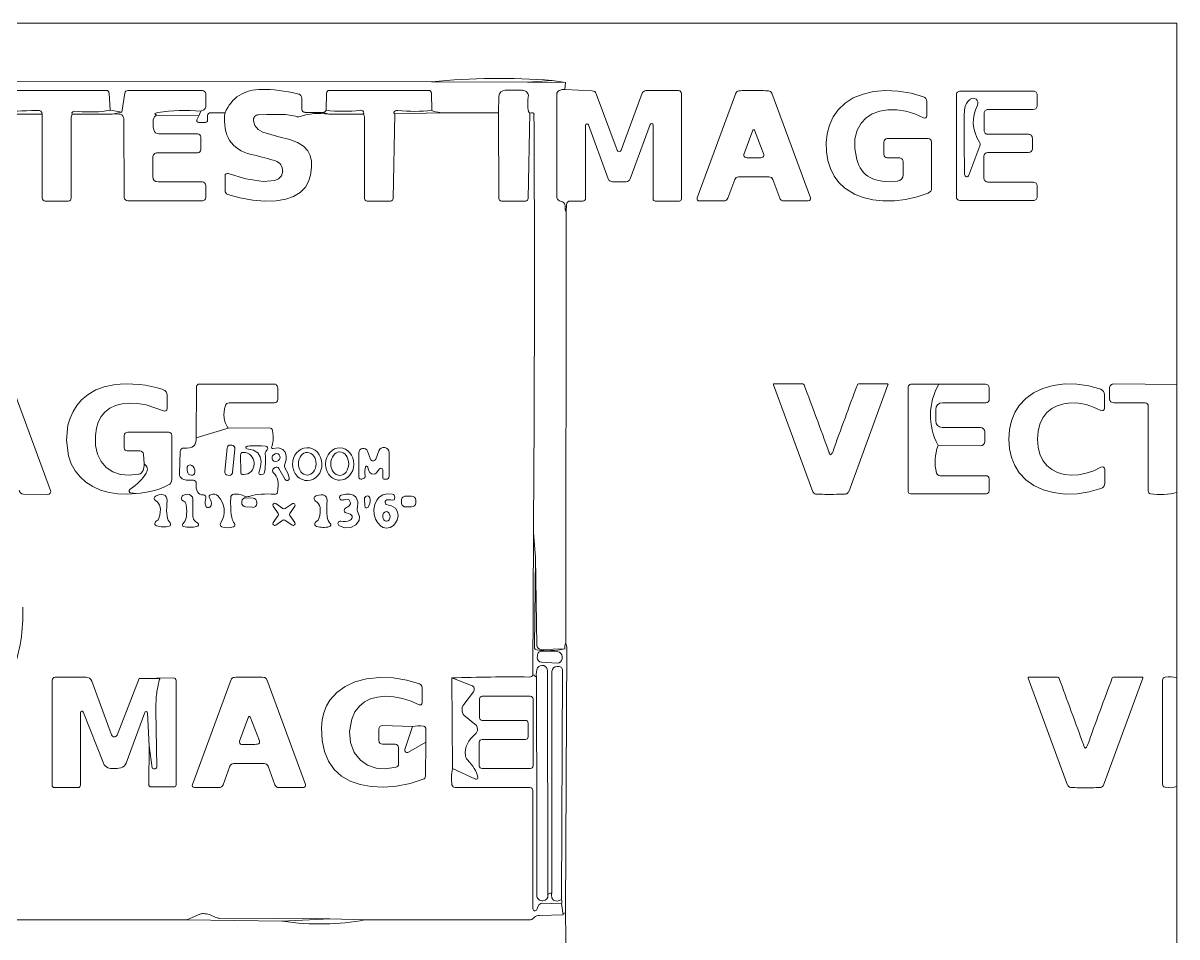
# Model space of a CAD drawing. Extents: x 0 to 650, y 0 to 488.
# Drawn here: x 410 to 650, y 298 to 488 of the extents above; entities that cross this region are included whole.
import ezdxf

# ---------------------------------------------------------------- set-up
doc = ezdxf.new("R2010")
doc.units = 0
doc.linetypes.add('Solid', pattern=[0])
doc.layers.add('Layer 1', color=7, linetype='Solid', lineweight=0)

msp = doc.modelspace()

# ---------------------------------------------------------------- linework, layer by layer
at = {"layer": 'Layer 1', "color": 7, "linetype": 'Solid', "lineweight": 0}
for p, q in [((0, 488), (650, 488)), ((650, 488), (650, 412.84)), ((650, 390.39), (650, 351.92)), ((650, 329.24), (650, 289.7))]:
    msp.add_line(p, q, dxfattribs=at)
at = {"layer": 'Layer 1', "color": 8, "linetype": 'Solid', "lineweight": 0}
for p, q in [((494.97, 475.79), (408.5, 475.82)), ((522.71, 474.17), (522.85, 475.61)), ((413.99, 469.04), (406.21, 469.06)), ((446.16, 467.9), (446.55, 468.7)), ((448.38, 468.78), (448.38, 467.8)), ((452, 469.31), (448.98, 469.37)), ((508.89, 469.33), (497.09, 469.37)), ((447.91, 467.33), (446.51, 467.33)), ((522.86, 358.97), (522.96, 448.69)), ((650, 412.84), (650, 390.39)), ((650, 351.92), (650, 329.24)), ((522.31, 302.59), (517.43, 302.43)), ((523, 292.23), (522.82, 302.97)), ((444.03, 301.49), (403.85, 301.51)), ((515.35, 301.53), (481.12, 301.49))]:
    msp.add_line(p, q, dxfattribs=at)
at = {"layer": 'Layer 1', "color": 250, "linetype": 'Solid', "lineweight": 0}
for p, q in [((514.94, 475.68), (494.97, 475.79)), ((428.53, 469.07), (430.56, 469.47)), ((472.45, 469.42), (473.57, 469.04)), ((606.74, 456.35), (609.01, 462.49)), ((516.61, 376.86), (516.16, 382.04)), ((473.83, 301.76), (463.92, 301.22))]:
    msp.add_line(p, q, dxfattribs=at)
at = {"layer": 'Layer 1', "color": 252, "linetype": 'Solid', "lineweight": 0}
for p, q in [((520.04, 476.09), (514.94, 475.68)), ((428.53, 469.07), (420.22, 469.03)), ((446.55, 468.7), (437.76, 468.88)), ((480.6, 469.06), (473.57, 469.04)), ((497.09, 469.37), (487.32, 469.11)), ((481.12, 301.49), (473.83, 301.76))]:
    msp.add_line(p, q, dxfattribs=at)
at = {"layer": 'Layer 1', "color": 47, "linetype": 'Solid', "lineweight": 0}
for p, q in [((514.94, 475.68), (522.85, 475.61)), ((427.3, 474), (406.59, 474)), ((428.09, 469.86), (427.92, 473.41)), ((431.16, 473.44), (430.56, 469.47)), ((447.29, 473.98), (431.79, 473.98)), ((473.12, 473.45), (473.04, 469.86)), ((494.35, 474), (473.68, 474)), ((495.01, 469.86), (494.93, 473.43)), ((513.9, 474.04), (510.25, 474.04)), ((521, 473.16), (521, 451.9)), ((468, 470.1), (468, 472.4)), ((508.97, 472.79), (508.89, 469.33)), ((472.45, 469.42), (468.66, 469.44)), ((521.58, 451.07), (522.21, 450.84)), ((444.03, 301.49), (463.92, 301.22))]:
    msp.add_line(p, q, dxfattribs=at)
at = {"layer": 'Layer 1', "color": 9, "linetype": 'Solid', "lineweight": 0}
for p, q in [((522.85, 475.61), (520.04, 476.09)), ((528.39, 473.93), (522.71, 474.17)), ((533.57, 461.56), (529.23, 473.32)), ((538.8, 473.42), (534.43, 461.56)), ((546.34, 473.95), (539.57, 473.95)), ((546.95, 451.44), (546.95, 473.34)), ((558.26, 473.45), (550.22, 451.63)), ((573.76, 451.64), (565.71, 473.45)), ((584.72, 473.25), (582.69, 472.44)), ((586.91, 473.75), (584.72, 473.25)), ((589.37, 473.96), (586.91, 473.75)), ((592.05, 473.84), (589.37, 473.96)), ((594.74, 473.4), (592.05, 473.84)), ((597.27, 472.69), (594.74, 473.4)), ((604.12, 473.06), (604.12, 451.9)), ((620.13, 473.85), (604.91, 473.85)), ((620.92, 470.81), (620.92, 473.06)), ((581, 471.36), (579.54, 469.97)), ((582.69, 472.44), (581, 471.36)), ((597.99, 468.71), (597.99, 471.68)), ((414, 451.61), (413.99, 469.04)), ((420.01, 468.2), (420.01, 451.6)), ((420.22, 469.03), (420.08, 468.61)), ((431.06, 451.76), (430.94, 468.07)), ((460.67, 468.97), (458.98, 468.91)), ((464.58, 469.02), (460.67, 468.97)), ((466.69, 468.61), (464.58, 469.02)), ((487.32, 469.11), (486.99, 451.53)), ((508.97, 451.53), (508.89, 469.33)), ((515.39, 469.25), (515.07, 451.53)), ((578.52, 468.5), (577.74, 466.76)), ((579.54, 469.97), (578.52, 468.5)), ((584.31, 467.22), (585.35, 468.3)), ((585.35, 468.3), (586.62, 469.11)), ((586.62, 469.11), (588.18, 469.68)), ((588.18, 469.68), (589.89, 469.97)), ((589.89, 469.97), (591.71, 469.97)), ((591.71, 469.97), (593.58, 469.69)), ((593.58, 469.69), (595.47, 469.14)), ((595.47, 469.14), (597.3, 468.3)), ((609.9, 465.66), (609.9, 469.23)), ((610.69, 470.02), (620.13, 470.02)), ((457.92, 467.68), (458.24, 466.69)), ((458.24, 466.69), (458.92, 465.9)), ((458.92, 465.9), (459.87, 465.31)), ((527, 451.57), (527, 466.72)), ((527.58, 466.83), (531.73, 455.59)), ((536.27, 455.59), (540.44, 466.89)), ((541.05, 466.79), (541.05, 451.45)), ((561.82, 465.76), (559.93, 460.68)), ((564.08, 460.69), (562.17, 465.76)), ((577.74, 466.76), (577.27, 464.99)), ((583.03, 463.93), (583.48, 465.74)), ((583.48, 465.74), (584.31, 467.22)), ((438.23, 464.96), (446.28, 464.96)), ((446.99, 464.25), (446.99, 461.67)), ((459.87, 465.31), (463.2, 464.34)), ((463.2, 464.34), (465.49, 463.78)), ((465.49, 463.78), (467.08, 463.18)), ((577.27, 464.99), (577.05, 463.14)), ((583.01, 461.94), (583.03, 463.93)), ((589.02, 463.23), (589.03, 460.66)), ((598.24, 463.99), (589.76, 463.97)), ((598.97, 453.7), (598.96, 463.27)), ((619.15, 464.87), (610.69, 464.87)), ((619.94, 461.88), (619.94, 464.08)), ((446.34, 461.02), (437.91, 461.02)), ((467.08, 463.18), (468.35, 462.39)), ((468.35, 462.39), (469.22, 461.43)), ((469.22, 461.43), (469.7, 460.47)), ((577.05, 463.14), (577.09, 461.26)), ((577.09, 461.26), (577.39, 459.41)), ((583.41, 459.66), (583.01, 461.94)), ((610.66, 461.09), (619.15, 461.09)), ((436.97, 460.08), (436.97, 456.07)), ((469.7, 460.47), (469.97, 459.28)), ((469.97, 459.28), (470, 457.96)), ((577.39, 459.41), (577.93, 457.73)), ((589.69, 460), (592.16, 460.01)), ((593.07, 459.1), (593.07, 456.44)), ((609.87, 455.73), (609.87, 460.3)), ((452.01, 453.14), (452.01, 456.29)), ((452.64, 456.71), (456.31, 455.58)), ((463.16, 455.64), (463.72, 456.22)), ((463.72, 456.22), (464, 457.19)), ((469.8, 456.4), (469.38, 455.04)), ((470, 457.96), (469.8, 456.4)), ((577.93, 457.73), (578.72, 456.16)), ((578.72, 456.16), (579.71, 454.83)), ((438.07, 454.97), (447.23, 454.97)), ((447.99, 454.21), (447.99, 451.72)), ((456.31, 455.58), (459.93, 455.04)), ((459.93, 455.04), (462.35, 455.27)), ((462.35, 455.27), (463.16, 455.64)), ((468.73, 453.91), (467.63, 452.79)), ((469.38, 455.04), (468.73, 453.91)), ((532.58, 455), (535.43, 455)), ((556.6, 451.59), (558.03, 455.46)), ((565.95, 455.46), (567.38, 451.6)), ((579.71, 454.83), (580.93, 453.68)), ((580.93, 453.68), (581.25, 453.44)), ((620.15, 454.94), (610.66, 454.94)), ((620.94, 451.9), (620.94, 454.15)), ((455.09, 451.67), (452.56, 452.37)), ((457.8, 451.19), (455.09, 451.67)), ((464.63, 451.4), (462.62, 451.06)), ((466.27, 451.97), (464.63, 451.4)), ((467.63, 452.79), (466.27, 451.97)), ((581.25, 453.44), (582.93, 452.45)), ((582.93, 452.45), (584.73, 451.74)), ((584.73, 451.74), (586.76, 451.25)), ((586.76, 451.25), (588.86, 451.03)), ((591.23, 451.06), (593.57, 451.34)), ((593.57, 451.34), (595.99, 451.89)), ((595.99, 451.89), (598.26, 452.64)), ((419.41, 451), (414.61, 451)), ((447.29, 451.02), (431.81, 451.02)), ((460.32, 450.99), (457.8, 451.19)), ((462.62, 451.06), (460.32, 450.99)), ((486.45, 451), (481.55, 451)), ((514.51, 450.99), (509.52, 450.99)), ((522.96, 448.69), (523.03, 450.28)), ((523.77, 450.99), (526.41, 450.99)), ((541.49, 451), (546.52, 451)), ((550.65, 451.01), (555.77, 451.01)), ((568.21, 451.02), (573.33, 451.02)), ((588.86, 451.03), (591.23, 451.06)), ((604.91, 451.11), (620.15, 451.11)), ((462.19, 412.94), (446.62, 412.94)), ((572.19, 412.98), (566.21, 412.97)), ((589.77, 412.98), (583.8, 412.98)), ((600.49, 412.93), (594.63, 412.88)), ((610.17, 412.94), (600.49, 412.93)), ((626.69, 412.95), (624.26, 412.64)), ((629.2, 412.91), (626.69, 412.95)), ((631.71, 412.54), (629.2, 412.91)), ((650, 412.84), (636.82, 412.96)), ((415.71, 390.78), (407.77, 412.3)), ((423.53, 410.78), (422.15, 409.62)), ((425.15, 411.71), (423.53, 410.78)), ((426.9, 412.36), (425.15, 411.71)), ((428.86, 412.75), (426.9, 412.36)), ((439.98, 407.86), (439.98, 410.61)), ((446.09, 412.43), (445.97, 401.78)), ((462.97, 409.72), (462.97, 412.16)), ((566.09, 412.77), (574.28, 390.54)), ((581.73, 390.54), (589.9, 412.79)), ((594.13, 412.38), (594.13, 390.6)), ((610.97, 409.75), (610.97, 412.13)), ((620.18, 411.13), (618.54, 409.95)), ((622.13, 412.04), (620.18, 411.13)), ((624.26, 412.64), (622.13, 412.04)), ((634.14, 411.86), (631.71, 412.54)), ((634.96, 407.89), (634.95, 410.72)), ((635.99, 412.14), (635.99, 409.89)), ((421.18, 408.49), (420.39, 407.24)), ((422.15, 409.62), (421.18, 408.49)), ((428.04, 407.89), (429.2, 408.45)), ((429.2, 408.45), (430.59, 408.82)), ((430.59, 408.82), (432.07, 408.96)), ((432.07, 408.96), (433.81, 408.88)), ((433.81, 408.88), (435.58, 408.58)), ((435.58, 408.58), (439.22, 407.37)), ((452.86, 409.04), (462.29, 409.04)), ((601.23, 409.06), (610.28, 409.06)), ((617.17, 408.47), (616.26, 407)), ((618.54, 409.95), (617.17, 408.47)), ((623.96, 407.84), (625.11, 408.44)), ((625.11, 408.44), (626.49, 408.85)), ((626.49, 408.85), (627.96, 409.02)), ((627.96, 409.02), (629.52, 408.95)), ((629.52, 408.95), (631.1, 408.66)), ((631.1, 408.66), (632.66, 408.14)), ((632.66, 408.14), (634.16, 407.41)), ((636.86, 409.01), (643.4, 409.01)), ((644.04, 408.38), (644.04, 390.65)), ((419.77, 405.87), (419.34, 404.42)), ((420.39, 407.24), (419.77, 405.87)), ((425.64, 405.02), (426.25, 406.17)), ((426.25, 406.17), (427.02, 407.1)), ((427.02, 407.1), (428.04, 407.89)), ((599.82, 405.26), (599.82, 407.64)), ((616.26, 407), (615.59, 405.31)), ((621.5, 404.62), (622.12, 405.93)), ((622.12, 405.93), (622.95, 407)), ((622.95, 407), (623.96, 407.84)), ((419.34, 404.42), (419.02, 401.3)), ((425.04, 402.26), (425.25, 403.75)), ((425.25, 403.75), (425.64, 405.02)), ((461.25, 403.83), (452.68, 403.76)), ((609.12, 403.92), (601.16, 403.92)), ((615.19, 403.5), (615.06, 401.48)), ((615.59, 405.31), (615.19, 403.5)), ((621.14, 403.17), (621.5, 404.62)), ((419.02, 401.3), (419.47, 398.01)), ((425.07, 400.17), (425.04, 402.26)), ((431.05, 402.2), (431.05, 399.65)), ((440.31, 402.94), (431.79, 402.94)), ((440.95, 393.09), (440.95, 402.3)), ((610.02, 401.02), (610.02, 403.02)), ((615.06, 401.48), (615.2, 399.46)), ((621.01, 401.49), (621.14, 403.17)), ((621.14, 399.82), (621.01, 401.49)), ((425.48, 398.34), (425.07, 400.17)), ((431.66, 399.04), (434.28, 399.04)), ((442.68, 398.92), (442.54, 394.24)), ((452.43, 399.64), (451.96, 394.72)), ((453.45, 400.22), (453.17, 400.25)), ((453.59, 394.56), (454.06, 399.48)), ((455.84, 398.72), (455.68, 398.71)), ((456.57, 399.47), (457.92, 399.22)), ((457.92, 399.22), (458.83, 398.61)), ((458.83, 398.61), (459.31, 397.82)), ((460.48, 398.88), (460.79, 399.28)), ((463.14, 399.66), (461.94, 399.54)), ((464.02, 399.3), (463.14, 399.66)), ((464.49, 398.75), (464.02, 399.3)), ((464.73, 398.02), (464.49, 398.75)), ((479.83, 398.63), (479.83, 393.58)), ((482.27, 397.32), (481.67, 398.95)), ((483.98, 399.03), (483.35, 397.32)), ((486.15, 393.76), (486.15, 398.65)), ((600.32, 400.15), (609.1, 400.1)), ((615.2, 399.46), (615.6, 397.65)), ((621.51, 398.36), (621.14, 399.82)), ((419.47, 398.01), (420.03, 396.37)), ((420.03, 396.37), (420.83, 394.92)), ((426.22, 396.8), (425.48, 398.34)), ((427.29, 395.57), (426.22, 396.8)), ((435.04, 398.34), (435.18, 396.35)), ((455.25, 398.28), (455.27, 394.54)), ((458.06, 396.33), (458.06, 396.53)), ((459.31, 397.82), (459.5, 396.86)), ((459.5, 396.86), (459.41, 395.69)), ((464.45, 396.27), (464.72, 397.18)), ((464.72, 397.18), (464.73, 398.02)), ((615.6, 397.65), (616.28, 395.97)), ((622.14, 397.06), (621.51, 398.36)), ((622.97, 395.99), (622.14, 397.06)), ((420.83, 394.92), (421.85, 393.64)), ((421.85, 393.64), (423.06, 392.56)), ((428.66, 394.68), (427.29, 395.57)), ((430.29, 394.14), (428.66, 394.68)), ((432.06, 393.98), (430.29, 394.14)), ((434.04, 394.19), (432.06, 393.98)), ((452.57, 393.98), (452.85, 393.95)), ((455.7, 394.11), (455.86, 394.12)), ((459.41, 395.69), (459.07, 394.48)), ((459.39, 394.09), (459.93, 394.18)), ((462.11, 395.38), (462.43, 395.58)), ((463.19, 395.4), (464.52, 393.1)), ((483.46, 394.41), (484.12, 395.28)), ((484.8, 395.05), (484.8, 393.49)), ((610.31, 393.87), (600.75, 393.87)), ((616.28, 395.97), (617.2, 394.5)), ((617.2, 394.5), (618.58, 393.03)), ((623.98, 395.16), (622.97, 395.99)), ((625.14, 394.56), (623.98, 395.16)), ((626.52, 394.16), (625.14, 394.56)), ((627.99, 394), (626.52, 394.16)), ((629.55, 394.07), (627.99, 394)), ((631.13, 394.37), (629.55, 394.07)), ((632.69, 394.9), (631.13, 394.37)), ((634.18, 395.63), (632.69, 394.9)), ((634.98, 392.32), (634.99, 395.16)), ((423.06, 392.56), (424.51, 391.62)), ((424.51, 391.62), (426.11, 390.9)), ((480.45, 393.15), (480.76, 393.27)), ((485.16, 393.13), (485.51, 393.13)), ((610.94, 390.7), (610.94, 393.24)), ((618.58, 393.03), (620.22, 391.86)), ((620.22, 391.86), (622.17, 390.95)), ((410.09, 390.03), (415.14, 389.97)), ((426.11, 390.9), (427.88, 390.39)), ((427.88, 390.39), (429.73, 390.1)), ((429.73, 390.1), (431.63, 390.04)), ((431.63, 390.04), (433.54, 390.2)), ((445.33, 385.45), (445.29, 389.06)), ((457.83, 389.21), (456.42, 389.3)), ((477.1, 390.07), (476.17, 389.83)), ((477.96, 390.07), (477.1, 390.07)), ((477.18, 388.97), (477.76, 388.92)), ((477.76, 388.92), (478.1, 388.21)), ((478.7, 389.83), (477.96, 390.07)), ((479.26, 389.37), (478.7, 389.83)), ((479.64, 388.47), (479.26, 389.37)), ((481.01, 389.07), (481.06, 387.61)), ((484.1, 389.42), (483.57, 388.76)), ((484.8, 389.89), (484.1, 389.42)), ((485.73, 390.13), (484.8, 389.89)), ((486.84, 390.03), (485.73, 390.13)), ((487.28, 389.08), (487.31, 389.38)), ((490.78, 389.65), (489.58, 389.65)), ((594.61, 390.12), (610.36, 390.12)), ((622.17, 390.95), (624.3, 390.36)), ((624.3, 390.36), (626.74, 390.06)), ((626.74, 390.06), (629.25, 390.11)), ((629.25, 390.11), (631.75, 390.49)), ((631.75, 390.49), (634.19, 391.19)), ((455.51, 388.51), (455.5, 388.29)), ((456.29, 387.39), (457.7, 387.3)), ((458.61, 388.09), (458.62, 388.31)), ((462.04, 387.54), (463.07, 386.05)), ((464.06, 387.03), (462.56, 388.07)), ((465.98, 388.06), (464.49, 387.03)), ((465.47, 386.04), (466.51, 387.54)), ((479.53, 387.22), (479.64, 388.47)), ((483.17, 387.86), (482.99, 386.87)), ((482.99, 386.87), (483.04, 385.84)), ((483.57, 388.76), (483.17, 387.86)), ((487.48, 387.11), (486.47, 387.66)), ((487.91, 386.39), (487.48, 387.11)), ((488.71, 388.76), (488.71, 388.24)), ((489.6, 387.37), (490.8, 387.37)), ((491.67, 388.26), (491.67, 388.78)), ((446.33, 384.01), (445.89, 384.35)), ((463.07, 385.62), (462.03, 384.12)), ((462.56, 383.6), (464.05, 384.63)), ((464.48, 384.63), (465.98, 383.59)), ((466.5, 384.12), (465.47, 385.61)), ((479.24, 383.66), (479.89, 384.59)), ((479.95, 385.39), (479.63, 386.32)), ((479.89, 384.59), (479.95, 385.39)), ((483.04, 385.84), (483.32, 384.85)), ((483.32, 384.85), (483.78, 384.05)), ((483.78, 384.05), (484.44, 383.38)), ((487.36, 383.86), (487.84, 384.66)), ((487.84, 384.66), (488.03, 385.54)), ((488.03, 385.54), (487.91, 386.39)), ((475.71, 383.52), (476.88, 383.07)), ((476.88, 383.07), (478.15, 383.13)), ((478.15, 383.13), (479.24, 383.66)), ((484.44, 383.38), (484.55, 383.3)), ((416.04, 351.33), (416.04, 329.53)), ((423.11, 351.97), (416.68, 351.97)), ((428.42, 339.96), (424.28, 351.16)), ((434.14, 351.68), (429.54, 339.95)), ((441.32, 351.82), (434.14, 351.68)), ((441.81, 329.56), (441.81, 351.34)), ((453.26, 351.47), (445.22, 329.65)), ((468.75, 329.65), (460.71, 351.47)), ((479.02, 350.98), (476.97, 350.05)), ((481.45, 351.62), (479.02, 350.98)), ((484.11, 351.9), (481.45, 351.62)), ((487, 351.82), (484.11, 351.9)), ((489.84, 351.38), (487, 351.82)), ((492.45, 350.61), (489.84, 351.38)), ((499.16, 351.84), (499.32, 333)), ((619.08, 351.79), (627.27, 329.53)), ((625.19, 351.99), (619.21, 351.99)), ((634.72, 329.53), (642.92, 351.79)), ((642.79, 351.99), (636.81, 351.99)), ((647, 351.35), (647, 329.72)), ((475.25, 348.82), (473.83, 347.23)), ((476.97, 350.05), (475.25, 348.82)), ((483.73, 347.85), (485.29, 348)), ((485.29, 348), (487.1, 347.91)), ((492.98, 346.61), (492.98, 349.86)), ((515.51, 348.02), (505.51, 348.02)), ((473.1, 345.99), (472.55, 344.59)), ((473.83, 347.23), (473.1, 345.99)), ((479.04, 344.77), (479.96, 345.98)), ((479.96, 345.98), (481.04, 346.85)), ((481.04, 346.85), (482.27, 347.45)), ((482.27, 347.45), (483.73, 347.85)), ((487.1, 347.91), (488.91, 347.58)), ((488.91, 347.58), (490.73, 347)), ((490.73, 347), (492.38, 346.25)), ((504.94, 347.45), (504.94, 343.56)), ((516.08, 333.55), (516.08, 347.45)), ((421.94, 329.49), (421.94, 344.63)), ((422.52, 344.74), (426.7, 334.07)), ((431.41, 334.07), (435.3, 344.63)), ((435.86, 344.54), (436.25, 337.72)), ((456.86, 343.72), (455.05, 338.65)), ((459.18, 338.71), (457.21, 343.73)), ((472.55, 344.59), (472.22, 343.11)), ((477.93, 340.71), (478.38, 343.22)), ((478.38, 343.22), (479.04, 344.77)), ((472.22, 343.11), (472.07, 341.48)), ((472.07, 341.48), (472.19, 338.83)), ((483.99, 341.18), (483.99, 338.78)), ((490.97, 341.71), (484.76, 341.92)), ((493.74, 338.45), (493.78, 341.18)), ((505.51, 342.99), (514.49, 342.99)), ((515.06, 342.42), (515.06, 339.59)), ((472.19, 338.83), (472.68, 336.54)), ((478.09, 338.42), (477.93, 340.71)), ((478.85, 336.34), (478.09, 338.42)), ((493.69, 331.41), (493.74, 338.45)), ((504.89, 338.45), (504.89, 333.55)), ((514.49, 339.02), (505.46, 339.02)), ((436.25, 337.72), (436.15, 329.68)), ((472.68, 336.54), (473.55, 334.49)), ((480.17, 334.69), (478.85, 336.34)), ((484.74, 338.03), (487.43, 338.03)), ((488.1, 337.37), (488.1, 333.94)), ((473.55, 334.49), (474.74, 332.8)), ((481.64, 333.69), (480.17, 334.69)), ((483.42, 333.09), (481.64, 333.69)), ((451.6, 329.61), (453.02, 333.48)), ((460.95, 333.48), (462.37, 329.61)), ((474.74, 332.8), (476.26, 331.43)), ((476.26, 331.43), (478.02, 330.39)), ((485.37, 332.95), (483.42, 333.09)), ((487.55, 333.25), (485.37, 332.95)), ((505.46, 332.98), (515.51, 332.98)), ((416.55, 329.02), (421.46, 329.02)), ((436.67, 329.15), (441.4, 329.15)), ((445.65, 329.03), (450.77, 329.03)), ((463.2, 329.03), (468.32, 329.03)), ((478.02, 330.39), (480.11, 329.64)), ((480.11, 329.64), (482.39, 329.22)), ((482.39, 329.22), (485, 329.11)), ((485, 329.11), (487.68, 329.34)), ((487.68, 329.34), (490.49, 329.9)), ((490.49, 329.9), (493.23, 330.75)), ((499.85, 329.03), (515.44, 329.03)), ((516.04, 328.43), (516.04, 303.82)), ((518, 304.96), (522.02, 304.84)), ((446.79, 302.69), (444.03, 301.49)), ((516.87, 303.68), (517.12, 304.36)), ((473.83, 301.76), (450.76, 301.87))]:
    msp.add_line(p, q, dxfattribs=at)
at = {"layer": 'Layer 1', "color": 59, "linetype": 'Solid', "lineweight": 0}
for p, q in [((430.56, 469.47), (428.09, 469.86)), ((446.55, 468.7), (446.94, 469.7)), ((516.84, 358.67), (516.61, 376.86)), ((522.68, 357.84), (517.77, 357.76))]:
    msp.add_line(p, q, dxfattribs=at)
at = {"layer": 'Layer 1', "color": 251, "linetype": 'Solid', "lineweight": 0}
for p, q in [((452.68, 403.76), (445.97, 401.78)), ((432.4, 390.29), (433.54, 390.2)), ((516.61, 376.86), (516.37, 358.22)), ((434.14, 351.68), (438.43, 351.65)), ((503.3, 350.27), (499.16, 351.84)), ((501.67, 346.32), (503.68, 348.93)), ((437.62, 345.1), (437.8, 333.27)), ((504, 342.23), (502, 343.77)), ((490.97, 341.71), (489.44, 336.95)), ((490.18, 336.36), (493.74, 338.45)), ((436.87, 333.14), (436.25, 337.72)), ((437.47, 332.93), (437.11, 332.93)), ((499.32, 333), (504.13, 330.78))]:
    msp.add_line(p, q, dxfattribs=at)
at = {"layer": 'Layer 1', "color": 254, "linetype": 'Solid', "lineweight": 0}
for p, q in [((516.16, 382.04), (516, 352.46)), ((522.82, 302.97), (523.12, 358)), ((523.07, 358.34), (522.86, 358.97)), ((516.97, 356.49), (516.95, 356.07)), ((521.22, 357.24), (517.97, 357.4)), ((522.11, 355.83), (522.13, 356.25)), ((517.86, 355.08), (521.11, 354.92)), ((519.17, 306.8), (519.1, 353.31)), ((520.01, 353.15), (519.98, 307.03)), ((521.37, 354.22), (521.08, 354.22)), ((521.97, 305.75), (522.22, 353.37)), ((522.02, 304.84), (522.31, 302.59))]:
    msp.add_line(p, q, dxfattribs=at)
at = {"layer": 'Layer 1', "color": 9, "linetype": 'Solid', "lineweight": 0}
for centre, radius, start, end in [((453.1, 399.57), 0.68, 84.6, 174.6), ((453.38, 399.55), 0.68, 354.6, 444.6), ((452.64, 394.65), 0.68, 174.6, 264.6), ((452.92, 394.63), 0.68, 264.6, 354.6), ((456.36, 388.46), 0.85, 86.2, 176.2), ((457.78, 388.36), 0.85, 356.2, 446.2), ((489.59, 388.77), 0.88, 90.3, 180.3), ((490.79, 388.77), 0.88, 0.3, 90.3), ((456.34, 388.24), 0.85, 176.2, 266.2), ((457.76, 388.14), 0.85, 266.2, 356.2), ((489.59, 388.25), 0.88, 180.3, 270.3), ((490.79, 388.25), 0.88, 270.3, 360.3)]:
    msp.add_arc(centre, radius, start, end, dxfattribs=at)
at = {"layer": 'Layer 1', "color": 254, "linetype": 'Solid', "lineweight": 0}
for centre, start, end in [((517.9, 356.03), 177.3, 267.3), ((517.92, 356.45), 87.3, 177.3), ((521.16, 355.87), 267.3, 357.3), ((521.18, 356.29), 357.3, 447.3)]:
    msp.add_arc(centre, 0.95, start, end, dxfattribs=at)
for centre, major_axis, ratio, start_param, end_param in [((526.41, 261.02), (50.51, -211.57), 0.80814, 2.89006, 3.0316), ((133.21, 389.47), (276.58, -27.85), 0.357061, 6.191348, 6.332888), ((521.91, 358.17), (0.967, -0.835), 0.863696, 0.640918, 0.929878), ((579.6, 297.21), (62.4, -56.91), 0.133592, 3.166191, 3.30773), ((517.98, 353.31), (0.544, -0.978), 0.99973, 1.06281, 3.649579), ((521.08, 353.14), (0.01, 1.08), 0.990611, 0.004673, 1.566124), ((521.37, 353.37), (0.386, -0.757), 1, 1.099519, 2.670316)]:
    msp.add_ellipse(centre, major_axis=major_axis, ratio=ratio, start_param=start_param, end_param=end_param, dxfattribs=at)
at = {"layer": 'Layer 1', "color": 47, "linetype": 'Solid', "lineweight": 0}
for centre, major_axis, ratio, start_param, end_param in [((427.3, 473.38), (0.016, -0.621), 0.998708, 1.596198, 3.116191), ((431.79, 473.35), (0.636, -0.046), 0.992453, 1.644333, 3.068056), ((447.29, 473.29), (0.702, 0.027), 0.987578, 0.03898, 1.531816), ((428.09, 498.81), (17.67, -33.01), 0.28071, 0.412346, 0.553885), ((814.06, -4.84), (359.55, -477.49), 0.107901, 3.062287, 3.203827), ((583.92, 371.25), (131.01, -100.46), 0.17247, 2.782932, 2.924471), ((467.14, 472.4), (0.094, 0.869), 0.980367, 4.822492, 6.173082), ((473.68, 473.43), (0.011, 0.571), 0.981157, 0.018171, 1.552626), ((494.35, 473.42), (0.005, -0.58), 0.999846, 1.579567, 3.132822), ((510.25, 472.76), (0.02, 1.28), 0.999712, 0.011998, 1.558799), ((513.9, 472.84), (0.08, 1.2), 0.99951, 4.649756, 6.345819), ((521.9, 473.16), (0.208, -0.882), 0.998038, 3.373416, 4.480566), ((531.06, 438.25), (9.15, -35.87), 0.233425, 3.050734, 3.192274), ((413.96, 480.21), (34.01, -9.78), 0.133611, 6.167621, 6.30916), ((616.73, 719.72), (101.24, 250.52), 0.041142, 2.990214, 3.131753), ((758.99, 501.62), (353.1, 31.78), 0.008861, 3.199958, 3.341497), ((322.94, 380.89), (90.83, 88.72), 0.071574, 6.221132, 6.362671), ((440.3, 480.78), (7.31, -10.79), 0.375062, 6.135833, 6.277372), ((468.66, 470.1), (0.577, -0.32), 1, 3.646994, 5.21779), ((521.9, 451.89), (0.884, -0.165), 0.982213, 3.322838, 4.531144), ((521.93, 450.07), (0.172, 0.797), 0.991391, 4.845842, 6.149733), ((556.68, 483.18), (33.5, 34.77), 0.158403, 2.953697, 3.095237)]:
    msp.add_ellipse(centre, major_axis=major_axis, ratio=ratio, start_param=start_param, end_param=end_param, dxfattribs=at)
at = {"layer": 'Layer 1', "color": 9, "linetype": 'Solid', "lineweight": 0}
for centre, major_axis, ratio, start_param, end_param in [((528.34, 472.98), (0.936, 0.148), 0.999292, 0.205447, 1.36535), ((539.57, 473.13), (0.811, -0.147), 0.993402, 1.751211, 2.961178), ((546.34, 473.34), (0.593, 0.145), 1, 6.043114, 7.61391), ((558.94, 473.18), (0.112, 0.727), 0.996649, 0.215474, 1.355323), ((612.6, 466.81), (56.66, -6.43), 0.056317, 2.681936, 2.823476), ((511.37, 466.78), (56.65, 6.46), 0.056319, 0.318123, 0.459662), ((565.03, 473.18), (0.113, -0.727), 0.996649, 1.78627, 2.926119), ((604.91, 473.06), (0.007, 0.79), 1, 0.008629, 1.579426), ((620.13, 473.06), (0, -0.79), 1, 1.570796, 3.141593), ((596.92, 471.68), (1.06, -0.18), 0.996989, 0.167098, 1.403698), ((620.13, 470.81), (0, -0.79), 1, 0, 1.570796), ((421.26, 468.23), (1.02, 0.74), 0.973159, 2.187799, 2.52459), ((377.63, 441.19), (53.15, 27.45), 0.096825, 0.104396, 0.245936), ((429.93, 468.06), (0.14, 1), 0.999907, 4.860952, 6.134622), ((595.68, 244.47), (158.13, -224.3), 0.057523, 3.12683, 3.268369), ((1155.21, 1019.22), (701.89, 556.1), 0.080066, 3.062395, 3.203935), ((458.99, 467.84), (1.08, 0.08), 0.994437, 1.501587, 3.210802), ((467.23, 469.64), (0.874, 0.769), 0.980856, 3.511311, 4.342671), ((525.32, 321.54), (57.97, -146.92), 0.256457, 2.992964, 3.134504), ((443.77, 412.77), (37.05, 56.24), 0.064463, 6.185631, 6.330517), ((483.99, 172.47), (2.84, -312.25), 0.003055, 3.465234, 3.606773), ((597.52, 468.71), (0.454, -0.114), 0.995736, 4.466285, 6.529289), ((610.69, 469.23), (0.003, -0.79), 1, 3.138423, 4.70922), ((438.23, 466.03), (0.1, -1.06), 0.992278, 4.809965, 6.185609), ((527.3, 466.72), (0.171, 0.248), 0.989231, 5.674734, 8.462432), ((540.74, 466.79), (0.259, 0.183), 0.984065, 5.675856, 8.461311), ((561.98, 465.75), (0.159, 0.002), 0.377288, 1.76287, 2.949519), ((560.74, 465.52), (1.27, 0.29), 0.039499, 0.175194, 0.316734), ((562.31, 465.52), (0.479, -0.224), 0.377123, 2.324091, 2.46563), ((562.01, 465.75), (0.159, -0.002), 0.377288, 0.192074, 1.378723), ((610.69, 465.66), (0.7, -0.366), 1, 3.623446, 5.194243), ((446.28, 464.25), (0.71, 0), 1, 0, 1.570796), ((589.76, 463.23), (0.729, -0.124), 1, 1.741357, 3.312154), ((598.24, 463.27), (0.704, 0.148), 1, 6.077071, 7.647867), ((619.15, 464.08), (0.406, -0.678), 1, 1.031232, 2.602029), ((437.91, 460.08), (0.913, -0.223), 1, 1.810178, 3.380975), ((446.34, 461.67), (0.547, -0.352), 1, 5.283974, 6.85477), ((534, 461.72), (0.459, 0), 1, 3.496579, 5.928199), ((610.66, 460.3), (0.093, -0.784), 1, 3.023411, 4.594207), ((619.15, 461.88), (0.756, -0.23), 1, 5.007648, 6.578444), ((332.61, 476.94), (132.52, -18.92), 0.034425, 0.205311, 0.34685), ((461.82, 457.27), (0.37, 2.15), 0.99759, 4.847566, 6.148008), ((560.39, 460.51), (0.116, 0.483), 0.994413, 1.453213, 3.259176), ((669.12, 463.82), (108.87, 3.78), 0.005993, 3.179588, 3.321127), ((454.97, 463.46), (108.79, -3.41), 0.005999, 6.103618, 6.245158), ((563.62, 460.52), (0.118, -0.482), 0.994413, 6.165602, 7.971564), ((1150.64, 1053), (565.57, 596.29), 0.079694, 3.092261, 3.2338), ((589.69, 460.66), (0.636, 0.174), 1, 2.876788, 4.447584), ((592.16, 459.1), (0.851, -0.322), 1, 0.363135, 1.933932), ((438.07, 456.07), (0.22, -1.08), 1, 4.511788, 6.082584), ((452.46, 456.29), (0.091, 0.446), 0.99278, 6.080744, 8.056423), ((558.8, 455.2), (0.8, -0.137), 0.989089, 1.7372, 2.975189), ((794.53, 455.93), (235.81, -0.07), 0.000098, 2.974954, 3.116493), ((329.43, 455.8), (235.83, 0.2), 0.000098, 0.025098, 0.166637), ((565.18, 455.2), (0.8, 0.137), 0.989089, 0.166404, 1.404392), ((591.71, 456.44), (1.36, 0.07), 0.987123, 4.761012, 6.234563), ((447.23, 454.21), (0.537, -0.537), 1, 0.785398, 2.356194), ((532.58, 455.91), (0.893, 0.161), 0.999462, 3.320049, 4.533933), ((535.43, 455.89), (0.88, -0.151), 0.993698, 4.883361, 6.112214), ((597.85, 453.7), (0.21, -1.12), 0.989726, 0.185437, 1.38536), ((610.66, 455.73), (0.271, -0.742), 1, 4.362319, 5.933116), ((620.15, 454.15), (0.04, -0.789), 1, 1.519555, 3.090351), ((414.61, 451.61), (0.61, 0.008), 1, 3.12869, 4.699486), ((419.41, 451.6), (0.319, 0.508), 1, 3.70252, 5.273316), ((431.81, 451.76), (0.75, 0), 0.986667, 3.141593, 4.712389), ((447.29, 451.72), (0.55, -0.433), 1, 5.379693, 6.95049), ((452.81, 453.15), (0.126, 0.804), 0.979868, 1.728909, 2.98348), ((481.55, 451.54), (0, 0.54), 0.981481, 1.570796, 3.141593), ((486.45, 451.54), (0.005, 0.54), 0.999822, 3.151025, 4.702956), ((509.52, 451.53), (0.55, 0), 0.981818, 3.141593, 4.712389), ((514.51, 451.54), (0.56, -0.005), 0.981983, 4.721646, 6.273929), ((526.41, 451.57), (0.59, 0), 0.983051, 4.712389, 6.283185), ((541.49, 451.45), (0, -0.45), 0.977778, 4.712389, 6.283185), ((546.52, 451.44), (0, -0.44), 0.977273, 6.283185, 7.853982), ((550.65, 451.47), (0.081, 0.453), 0.997925, 1.393181, 3.319208), ((555.78, 451.91), (0.164, 0.884), 0.982213, 3.322838, 4.531144), ((568.2, 451.91), (0.165, -0.884), 0.982213, 4.893634, 6.10194), ((573.33, 451.48), (0.081, -0.453), 0.997925, 6.10557, 8.031597), ((604.91, 451.9), (0.781, 0.122), 1, 2.986658, 4.557454), ((620.15, 451.9), (0.057, 0.788), 1, 3.214116, 4.784913), ((523.77, 450.25), (0.016, 0.741), 0.999108, 0.021114, 1.549682), ((378.29, 177.44), (59.13, 234.85), 0.298937, 6.25811, 6.39965), ((446.62, 412.42), (0.53, -0.005), 0.980954, 1.580597, 3.131792), ((462.19, 412.16), (0.327, -0.708), 1, 1.138169, 2.708966), ((566.22, 412.83), (0.028, -0.143), 0.972994, 2.951404, 4.902578), ((572.19, 412.69), (0.053, -0.277), 0.98261, 1.756216, 2.956173), ((583.35, 383.85), (35.28, 101.31), 0.090071, 1.312525, 1.454064), ((583.8, 412.7), (0.053, 0.277), 0.98261, 0.18542, 1.385377), ((589.77, 412.84), (0.028, 0.143), 0.972994, 4.5222, 6.473374), ((594.63, 412.38), (0.354, -0.354), 1, 2.356194, 3.926991), ((610.17, 412.13), (0, 0.81), 0.987654, 4.712389, 6.283185), ((636.81, 412.14), (0.82, -0.005), 0.999927, 1.564773, 3.147616), ((438.75, 410.61), (0.21, 1.21), 0.99972, 4.882354, 6.11322), ((572.67, 383.85), (35.38, -101.27), 0.090071, 1.687528, 1.829068), ((633.74, 410.72), (0.2, 1.19), 0.998555, 4.885985, 6.109589), ((679.24, 474.77), (227.26, 69.61), 0.139247, 3.046853, 3.188392), ((452.86, 408.22), (0.809, -0.124), 0.99606, 1.723735, 2.988654), ((462.29, 409.72), (0.677, -0.061), 1, 4.801519, 6.372316), ((601.23, 407.64), (0, -1.42), 0.992958, 3.141593, 4.712389), ((610.28, 409.75), (0.69, 0.001), 1, 4.710902, 6.281698), ((636.86, 409.89), (0, -0.88), 0.988636, 4.712389, 6.283185), ((643.4, 408.38), (0.64, 0), 0.984375, 6.283185, 7.853982), ((439.44, 407.86), (0.528, -0.113), 0.996597, 4.502058, 6.493516), ((634.42, 407.88), (0.137, 0.522), 0.990368, 2.877415, 4.976566), ((461.25, 403.18), (0.653, 0.033), 0.988235, 0.051537, 1.519259), ((387.17, 515.96), (73.84, -117), 0.103698, 0.072243, 0.213782), ((601.16, 405.26), (0, -1.34), 1, 4.70914, 6.279936), ((609.12, 403.02), (0.851, 0.294), 1, 5.950906, 7.521702), ((431.79, 402.2), (0.522, -0.525), 1, 2.358978, 3.929774), ((440.31, 402.3), (0.453, -0.453), 1, 0.785398, 2.356194), ((201.96, 631.61), (243.57, -231.5), 0.064095, 6.200155, 6.353623), ((609.1, 401.02), (0.852, -0.348), 1, 5.099777, 6.670573), ((431.66, 399.65), (0.607, -0.061), 1, 3.241341, 4.812137), ((434.28, 398.29), (0.762, 0.027), 0.988398, 0.035651, 1.535145), ((443.39, 398.9), (0.046, 0.71), 0.992107, 6.243732, 7.893435), ((455.68, 398.28), (0.389, 0.182), 1, 1.138247, 2.709043), ((455.85, 396.52), (2.21, 0.01), 0.995475, 6.283185, 7.853982), ((456.58, 399.73), (0.125, 0.226), 0.981727, 1.097303, 3.615086), ((778.83, 358.2), (322.44, -41.68), 0.013359, 2.984717, 3.126256), ((460.99, 398.5), (0.562, 0.336), 0.974733, 1.953629, 2.75876), ((460.42, 399.57), (0.444, -0.165), 0.995584, 5.981392, 8.155775), ((461.88, 399.74), (0.207, -0.012), 0.995758, 2.787956, 5.066026), ((462.62, 397.64), (0.675, 0.564), 0.886364, 0, 1.570796), ((480.78, 398.63), (0.779, -0.545), 0.994754, 0.962688, 3.749701), ((485.03, 398.65), (0.919, 0.642), 0.996484, 5.674559, 8.462608), ((572.41, 454.78), (5.56, -56.54), 0.037209, 6.138007, 6.279547), ((575.32, 454.79), (2.65, -56.54), 0.05794, 6.280499, 6.422038), ((782.25, 392.32), (182.55, -4.73), 0.221341, 3.064555, 3.206095), ((409.2, 416.56), (25.38, -22.19), 0.249669, 0.084221, 0.225761), ((444.82, 394.87), (0.1, -1.25), 0.722458, 1.031466, 3.680923), ((455.85, 396.32), (2.21, 0.01), 0.995475, 4.712389, 6.283185), ((393.59, 402.36), (66.79, -6.59), 0.421472, 6.233883, 6.375423), ((462.62, 397.64), (0.675, 0.564), 0.886364, 1.570796, 3.141593), ((462.62, 397.64), (0.675, 0.564), 0.886364, 3.141593, 4.712389), ((462.62, 397.64), (0.675, 0.564), 0.886364, 4.712389, 6.283185), ((465.34, 395.88), (0.741, -0.627), 0.993115, 3.42941, 4.424571), ((482.81, 397.52), (0.567, 0.098), 1, 3.324075, 5.757149), ((396.69, 447.32), (37.83, -52.93), 0.131291, 6.224135, 6.365674), ((443.7, 394.21), (0.33, 1.12), 0.995154, 1.827568, 2.884821), ((505.96, 311.6), (61.65, -84.33), 0.057705, 3.14959, 3.29113), ((444.79, 394.59), (0.009, -0.539), 0.992766, 4.935813, 6.059761), ((378.5, 456.86), (67.06, -62.72), 0.064018, 6.169942, 6.311481), ((455.7, 394.54), (0.081, -0.422), 1, 4.529269, 6.100066), ((459.34, 394.38), (0.027, 0.29), 0.989555, 1.302377, 3.410012), ((459.88, 394.45), (0.283, -0.006), 0.955578, 4.899848, 6.095726), ((462.5, 394.92), (0.431, 0.434), 0.99095, 1.487227, 3.225162), ((282.41, 216.34), (179.84, 177.98), 0.094974, 6.149631, 6.29117), ((462.72, 395.13), (0.462, 0.281), 0.987655, 6.25604, 7.881127), ((425.15, 396.38), (40.31, -4.43), 0.322115, 0.112431, 0.25397), ((480.56, 393.84), (0.155, -0.582), 0.983557, 0.084473, 1.486323), ((527.96, 372.95), (46.6, -23.06), 0.227096, 3.166137, 3.307676), ((481.46, 395.66), (0.142, -0.178), 0.996905, 1.023946, 3.688443), ((578.87, 543.2), (96.54, 148.82), 0.07682, 3.049846, 3.191386), ((483.02, 394.77), (0.189, 0.534), 0.999119, 3.481853, 4.372128), ((484.42, 395.05), (0.341, 0.168), 0.996891, 5.826733, 8.310434), ((485.51, 393.76), (0.64, 0), 0.984375, 4.712389, 6.283185), ((600.75, 394.63), (0.759, 0.098), 0.99896, 3.270254, 4.583727), ((610.31, 393.24), (0.63, -0.016), 1, 0.025846, 1.596642), ((634.45, 395.16), (0.14, -0.521), 0.990368, 1.306619, 3.40577), ((412.02, 537.34), (23.41, -146.95), 0.328131, 6.244386, 6.385926), ((439.68, 393.1), (0.29, -1.25), 0.989567, 0.231813, 1.338984), ((562.67, 438.84), (119.81, 45.35), 0.060386, 3.185884, 3.327424), ((445.46, 392.38), (0.557, -0.008), 0.98691, 6.205723, 7.931444), ((627.95, 615.01), (181.38, 224.83), 0.064582, 3.045977, 3.192435), ((464.92, 393.33), (0.423, -0.185), 0.996272, 4.076621, 6.918953), ((480.29, 393.58), (0.453, 0.081), 0.997925, 2.963978, 4.890004), ((485.16, 393.49), (0.255, 0.255), 1, 2.356194, 3.926991), ((633.78, 392.32), (0.21, -1.19), 0.998555, 0.173596, 1.3972), ((410.1, 390.93), (0.01, -0.901), 0.999459, 4.735637, 6.259937), ((415.15, 390.57), (0.592, 0.104), 0.995833, 4.525988, 6.469586), ((437.86, 389.16), (0.435, 0.372), 0.999075, 1.21649, 3.495899), ((376.77, 298.71), (62.77, 91.02), 0.097975, 6.28306, 6.4246), ((376.88, 292.23), (62.65, 97.51), 0.075123, 6.13935, 6.28089), ((443.52, 389.23), (0.399, 0.475), 0.942087, 1.183872, 3.528517), ((416.4, 274.8), (28.05, 115.19), 0.101885, 6.233877, 6.375417), ((444.42, 389.04), (0.301, 0.83), 0.983688, 5.076783, 5.918792), ((447.55, 389.4), (0.486, -0.049), 0.986869, 6.181185, 7.955982), ((476.83, 433.3), (28.6, 46.12), 0.095789, 2.890661, 3.0322), ((449.12, 389.52), (0.187, -0.381), 0.994656, 2.980811, 4.87317), ((370.34, 388.48), (78.84, -0.34), 0.143442, 6.242641, 6.38418), ((401.99, 305.23), (48.25, 84.66), 0.103628, 6.250561, 6.392101), ((28.91, 340.07), (422.94, 46.92), 0.095038, 6.21157, 6.35311), ((564.03, 714.97), (109.63, 331.32), 0.049682, 2.972203, 3.113742), ((453.96, 389.29), (0.056, -0.765), 0.999202, 3.246921, 4.60706), ((503.69, 319.19), (50.54, -70.58), 0.129392, 2.937521, 3.07906), ((456.6, 391.06), (1.06, -1.15), 0.979315, 5.164455, 5.831119), ((494.5, 294.27), (38.76, -94.86), 0.34715, 2.960922, 3.102462), ((462.34, 390.56), (0.56, -0.076), 0.991325, 4.751794, 6.24378), ((471.1, 389.12), (0.439, 0.379), 0.999075, 1.21649, 3.495899), ((409.56, 297.23), (63.25, 92.49), 0.097975, 6.28306, 6.4246), ((409.7, 290.66), (63.09, 99.07), 0.075123, 6.13935, 6.28089), ((476.36, 389.33), (0.351, 0.404), 0.997427, 1.079253, 3.633136), ((544.37, 410.78), (68.15, 21.95), 0.013482, 3.16416, 3.3057), ((481.58, 389.09), (0.316, 0.48), 0.999453, 5.663688, 8.473479), ((400.4, 349.57), (81.67, 39.84), 0.120917, 6.131033, 6.272572), ((555.17, 349.64), (69.8, -38.94), 0.075686, 3.078606, 3.220146), ((559.93, 366.93), (74.31, -21.85), 0.028073, 2.962734, 3.104273), ((486.7, 389.44), (0.602, -0.097), 0.997517, 0.066369, 1.504428), ((486.95, 389.12), (0.331, -0.041), 0.970142, 4.714254, 6.281321), ((574.97, 390.79), (0.075, -0.731), 0.992696, 4.971474, 6.0241), ((806.26, 397.11), (231.48, 7.02), 0.005032, 3.167106, 3.308645), ((349.73, 396.9), (231.5, -6.8), 0.005032, 6.116134, 6.257673), ((581.04, 390.8), (0.074, 0.731), 0.992696, 3.400678, 4.453303), ((594.61, 390.6), (0.48, -0.001), 1, 3.142696, 4.713492), ((610.36, 390.7), (0.218, 0.537), 1, 3.527591, 5.098387), ((644.57, 390.65), (0.041, 0.536), 0.989907, 1.647952, 3.064437), ((628.34, 502.69), (20.69, -112.52), 0.338311, 6.16721, 6.30875), ((195.81, 198.88), (242.34, 189.3), 0.075153, 6.173132, 6.314671), ((558.61, 595.59), (117.71, 211.79), 0.073812, 2.977484, 3.119024), ((285.69, 570.12), (157.49, -186.27), 0.088379, 0.003211, 0.14475), ((407.01, 332.07), (36.49, 56.49), 0.100409, 6.17143, 6.31297), ((448.52, 387.85), (0.406, -0.457), 0.999558, 4.147459, 6.848115), ((462.35, 387.76), (0.338, 0.173), 1, 0.489651, 3.27529), ((464.27, 387.34), (0.375, 0.063), 1, 3.937878, 5.15272), ((466.2, 387.75), (0.211, -0.316), 1, 0.372863, 3.158502), ((226.59, 195.33), (244.81, 192.8), 0.075153, 6.173132, 6.314671), ((592.64, 598.79), (118.43, 215.09), 0.073812, 2.977484, 3.119024), ((477.28, 386.61), (0.144, 0.451), 0.998876, 1.416471, 3.295918), ((521.98, 398.07), (45.15, 11.42), 0.064594, 2.94621, 3.087749), ((415.14, 393.79), (62.96, -5.68), 0.092556, 6.15896, 6.3005), ((480.7, 386.89), (1.22, -0.09), 1, 2.942459, 3.703472), ((481.48, 387.63), (0.353, 0.232), 0.988081, 2.600592, 5.25339), ((485.57, 385.41), (-0.054, 0.999), 0.76, 0, 1.570796), ((589.39, 374.92), (104.04, -13.14), 0.016676, 3.149123, 3.290662), ((485.57, 385.41), (-0.054, 0.999), 0.76, 4.712389, 6.283185), ((437.9, 383.93), (0.462, -0.196), 0.996276, 3.026594, 4.827387), ((457.53, 381.26), (20.14, -2.71), 0.154903, 2.932201, 3.073741), ((428.97, 411.43), (8.9, -26.89), 0.11559, 0.015179, 0.156719), ((440.29, 383.77), (0.35, 0.195), 0.997653, 4.458992, 6.536582), ((446.71, 385.48), (0.43, 1.33), 0.988799, 1.894038, 2.818351), ((446.09, 383.69), (0.342, 0.212), 0.998969, 4.336521, 6.659054), ((462.34, 383.91), (0.205, -0.32), 1, 3.532736, 6.318375), ((462.76, 385.83), (0.367, 0.097), 1, 5.416535, 6.631378), ((464.27, 384.32), (0.11, -0.364), 1, 2.237695, 3.452537), ((465.78, 385.83), (0.356, 0.134), 1, 2.17301, 3.387853), ((466.19, 383.9), (0.354, 0.138), 1, 3.731818, 6.517457), ((471.16, 383.82), (0.468, -0.197), 0.996276, 3.026594, 4.827387), ((491.07, 381.2), (20.42, -2.67), 0.154903, 2.932201, 3.073741), ((462.01, 411.66), (9.12, -27.21), 0.11559, 0.015179, 0.156719), ((475.99, 383.92), (0.457, 0.189), 0.998127, 1.005028, 3.707361), ((468.11, 440.23), (9.19, -55.83), 0.247007, 6.197092, 6.338632), ((387.28, 346.99), (91.14, 38.53), 0.079798, 6.274219, 6.415758), ((477.8, 385.25), (0.229, -0.65), 0.976509, 0.037779, 1.533017), ((485.57, 385.41), (-0.054, 0.999), 0.76, 1.570796, 3.141593), ((485.57, 385.41), (-0.054, 0.999), 0.76, 3.141593, 4.712389), ((431.57, 458.32), (8.12, -75.06), 0.244826, 6.179862, 6.321401), ((443.47, 383.63), (0.311, -0.175), 0.996328, 2.827115, 5.026867), ((452.51, 435.01), (8.99, 51.75), 0.366821, 3.135556, 3.277095), ((451.52, 383.72), (0.229, 0.466), 0.986667, 1.483384, 3.229005), ((503.3, 461.85), (52.38, 78.39), 0.15317, 3.173714, 3.315254), ((453.67, 383.65), (0.366, 0.2), 0.997049, 4.481059, 6.514515), ((464.45, 459.18), (8.53, -76.03), 0.244826, 6.179862, 6.321401), ((473.59, 383.68), (0.354, 0.199), 0.997653, 4.458992, 6.536582), ((485.9, 385.16), (1.43, 1.8), 0.849741, 3.189792, 4.66419), ((416.68, 351.33), (0.453, 0.453), 1, 0.785398, 2.356194), ((423.11, 350.73), (1.23, 0.22), 0.992367, 0.177348, 1.393448), ((441.33, 351.34), (0.48, 0.005), 0.999792, 6.272983, 7.864184), ((453.94, 351.2), (0.113, 0.727), 0.996649, 0.215474, 1.355323), ((507.6, 344.83), (56.66, -6.44), 0.056317, 2.681936, 2.823476), ((406.37, 344.81), (56.66, 6.46), 0.056319, 0.318123, 0.459662), ((460.02, 351.2), (0.113, -0.727), 0.996649, 1.78627, 2.926119), ((492.18, 349.86), (0.788, -0.138), 0.994289, 0.172107, 1.39869), ((478.35, 317.1), (117.35, 10.63), 0.283567, 1.225379, 1.366918), ((452.94, 399), (62.97, -46.77), 0.072911, 6.182317, 6.323856), ((512.85, 310.39), (0.19, -321.09), 0.012483, 1.559079, 1.700618), ((619.21, 351.85), (0.028, -0.143), 0.972994, 2.951404, 4.902578), ((625.19, 351.71), (0.053, -0.277), 0.98261, 1.756216, 2.956173), ((625.65, 322.84), (35.34, -101.38), 0.090071, 1.687528, 1.829068), ((636.34, 322.84), (35.38, 101.37), 0.090071, 1.312525, 1.454064), ((636.81, 351.71), (0.053, 0.277), 0.98261, 0.18542, 1.385377), ((642.79, 351.84), (0.028, 0.143), 0.972994, 4.5222, 6.473374), ((647.63, 351.35), (0.631, 0.047), 0.989086, 1.644331, 3.068058), ((644.79, 311.15), (4.67, 40.85), 0.421611, 6.251982, 6.393521), ((505.51, 347.45), (0.57, -0.004), 1, 1.578174, 3.14897), ((515.51, 347.45), (0.259, -0.508), 1, 1.0994, 2.670196), ((492.57, 346.61), (0.35, 0.209), 1, 3.683505, 5.744258), ((422.24, 344.63), (0.17, 0.248), 0.996953, 5.682268, 8.454899), ((435.57, 344.53), (0.172, -0.235), 0.990506, 0.993956, 3.718433), ((457.02, 343.72), (0.158, 0.005), 0.377288, 1.76287, 2.949519), ((455.79, 343.47), (1.26, 0.3), 0.039499, 0.175194, 0.316734), ((457.35, 343.49), (0.479, -0.217), 0.377123, 2.324091, 2.46563), ((457.06, 343.72), (0.158, 0), 0.377288, 0.192074, 1.378723), ((505.51, 343.56), (0.57, 0), 1, 3.141593, 4.712389), ((484.73, 341.18), (0.741, -0.014), 0.999241, 1.551326, 3.161063), ((481.17, 296.98), (12.66, 44.69), 0.333625, 0.037632, 0.179171), ((493.17, 341.18), (0.047, 0.628), 0.973994, 4.788688, 6.206887), ((514.49, 342.42), (0.498, -0.277), 1, 0.507503, 2.0783), ((428.98, 340.17), (0.429, 0.42), 0.995381, 2.719028, 5.134954), ((455.51, 338.49), (0.109, 0.481), 0.994413, 1.453213, 3.259176), ((458.72, 338.53), (0.124, -0.478), 0.994413, 6.165602, 7.971564), ((484.74, 338.78), (0.53, 0.53), 1, 2.356194, 3.926991), ((505.46, 338.45), (0.173, 0.543), 1, 0.308779, 1.879575), ((514.49, 339.59), (0, -0.57), 1, 6.282526, 7.853322), ((563.53, 343.18), (108.15, 5.17), 0.005993, 3.179588, 3.321127), ((350.7, 340.05), (108.16, -1.98), 0.005999, 6.103618, 6.245158), ((487.43, 337.37), (0.67, 0), 0.985075, 0, 1.570796), ((625.44, 393.84), (5.52, -56.59), 0.037209, 6.138007, 6.279547), ((628.35, 393.84), (2.61, -56.59), 0.05794, 6.280499, 6.422038), ((428.18, 334.65), (0.01, -1.6), 0.99338, 5.076036, 5.919538), ((430.06, 334.59), (0.11, 1.47), 0.98214, 3.428857, 4.425125), ((453.79, 333.22), (0.8, -0.137), 0.989089, 1.7372, 2.975189), ((689.55, 333.92), (235.83, -0.1), 0.000098, 2.974954, 3.116493), ((224.41, 333.84), (235.84, 0.18), 0.000098, 0.025098, 0.166637), ((460.18, 333.22), (0.8, 0.137), 0.989089, 0.166404, 1.404392), ((487.39, 333.94), (0.709, 0.083), 0.990629, 4.828436, 6.167138), ((499.64, 408.77), (72.71, 75.18), 0.133772, 3.199486, 3.341025), ((492.99, 331.41), (0.693, 0.124), 0.999113, 4.889388, 6.106187), ((567.92, 348.2), (68.54, 19.37), 0.326464, 2.967533, 3.109072), ((505.46, 333.55), (0.149, -0.55), 1, 4.448361, 6.019157), ((515.51, 333.55), (0.193, 0.536), 1, 3.487627, 5.058423), ((416.55, 329.53), (0.51, 0), 1, 3.141593, 4.712389), ((421.46, 329.49), (0.48, 0), 0.979167, 4.712389, 6.283185), ((436.67, 329.67), (0.005, 0.52), 0.999822, 1.561363, 3.151025), ((441.4, 329.56), (0.025, 0.409), 1, 3.201934, 4.77273), ((445.65, 329.49), (0.081, 0.453), 0.997925, 1.393181, 3.319208), ((450.77, 329.93), (0.165, 0.884), 0.982213, 3.322838, 4.531144), ((463.2, 329.93), (0.165, -0.884), 0.982213, 4.893634, 6.10194), ((468.32, 329.49), (0.081, -0.453), 0.997925, 6.10557, 8.031597), ((499.85, 329.68), (0.647, 0.053), 0.995297, 3.224166, 4.629816), ((515.44, 328.43), (0.298, -0.521), 1, 1.050654, 2.62145), ((627.96, 329.79), (0.074, -0.732), 0.992696, 4.971474, 6.0241), ((859.46, 335.96), (231.69, 6.87), 0.005032, 3.167106, 3.308645), ((402.53, 336.04), (231.7, -6.95), 0.005032, 6.116134, 6.257673), ((634.04, 329.79), (0.075, 0.732), 0.992696, 3.400678, 4.453303), ((647.64, 329.72), (0.061, 0.639), 0.999093, 1.66579, 3.046599), ((638.81, 391.85), (10.48, -62.79), 0.274594, 6.183499, 6.325038), ((518.01, 306.63), (1.15, 0.05), 0.996135, 3.097706, 4.756276), ((517.99, 304.05), (0.911, -0.163), 0.981402, 1.736262, 2.976127), ((390.16, 413.87), (128.8, -108.01), 0.07064, 6.213417, 6.355432), ((536.88, 308.64), (16.94, 2.28), 0.310305, 3.016514, 3.158054), ((544.03, 322.87), (23.91, 17), 0.179623, 3.061423, 3.202963), ((539.07, 416.14), (18.22, 110.71), 0.099643, 3.094243, 3.235783), ((447.41, 301.27), (0.89, 1.28), 0.9936, 0.550647, 1.020149), ((444.76, 237.77), (2.75, 65.05), 0.273215, 6.142365, 6.283904), ((516.47, 303.82), (0.352, 0.247), 0.989401, 2.533629, 5.320352), ((450.82, 303.46), (1.42, 0.8), 0.960343, 3.673268, 4.180714)]:
    msp.add_ellipse(centre, major_axis=major_axis, ratio=ratio, start_param=start_param, end_param=end_param, dxfattribs=at)
at = {"layer": 'Layer 1', "color": 250, "linetype": 'Solid', "lineweight": 0}
for centre, major_axis, ratio, start_param, end_param in [((717.82, 421.12), (111.74, -49.83), 0.161849, 3.068326, 3.209866), ((607.63, 471.4), (0.987, 0.129), 0.999244, 5.687898, 8.449269), ((1037.57, 471.08), (429.93, 3.68), 0.126692, 3.076481, 3.218021), ((555.58, 405.21), (135.39, -64.18), 0.043709, 3.023574, 3.189795), ((404.88, 553.33), (26.69, -82.63), 0.524342, 6.063225, 6.204765), ((541.69, 459.95), (104.28, -9.2), 0.026577, 3.034032, 3.225794), ((440.5, 361.09), (4.9, 108.71), 0.577426, 6.258578, 6.400117), ((516.45, 552.45), (53.4, 78.99), 0.464674, 3.37605, 3.51759), ((480.32, 469.34), (0.535, 0.004), 0.998447, 6.183523, 7.953644), ((459.83, 472.16), (21.02, -2.87), 0.087447, 6.140152, 6.281691), ((518.06, 460.3), (30.95, -9.09), 0.048116, 3.132932, 3.274471), ((516.37, 412.9), (28.92, -56.86), 0.101635, 3.072609, 3.214149), ((474.55, 552.43), (25.32, -81.52), 0.570072, 6.039749, 6.181288), ((632.68, 73.01), (26.29, -401.84), 0.014531, 3.302481, 3.44402), ((608.17, 462.78), (0.561, 0.697), 0.994236, 5.055171, 5.940403), ((606.3, 456.51), (0.378, 0.27), 0.999662, 2.54191, 5.312071), ((544.66, 319.6), (21.54, -39.64), 0.110464, 3.213447, 3.354987), ((577.29, 292.83), (54.98, -9.81), 0.0588, 3.015678, 3.157218)]:
    msp.add_ellipse(centre, major_axis=major_axis, ratio=ratio, start_param=start_param, end_param=end_param, dxfattribs=at)
at = {"layer": 'Layer 1', "color": 8, "linetype": 'Solid', "lineweight": 0}
for centre, major_axis, ratio, start_param, end_param in [((448.97, 468.78), (0.59, -0.005), 0.999861, 1.562464, 3.149925), ((448.89, 400.66), (67.29, 68.62), 0.052194, 6.23001, 6.391801), ((459.5, 426.51), (0.69, 614.83), 0.092478, 4.640101, 4.78164), ((446.51, 467.73), (0.09, 0.385), 0.991129, 1.342501, 3.369888), ((447.91, 467.8), (0.355, -0.308), 1, 5.428073, 6.998869), ((518, 301.41), (1.83, -0.34), 0.526045, 1.984758, 2.727631), ((515.35, 302.64), (0.41, 1.04), 0.997028, 3.519589, 4.334393), ((512.3, 295.03), (4.3, 7.16), 0.076812, 0.204164, 0.345703)]:
    msp.add_ellipse(centre, major_axis=major_axis, ratio=ratio, start_param=start_param, end_param=end_param, dxfattribs=at)
at = {"layer": 'Layer 1', "color": 59, "linetype": 'Solid', "lineweight": 0}
for centre, major_axis, ratio, start_param, end_param in [((447.87, 487.55), (25.12, -17.77), 0.161066, 6.160082, 6.301622), ((605.5, 488.52), (110.7, 18.38), 0.052327, 3.195386, 3.336926), ((517.76, 358.68), (0.745, -0.539), 1, 3.778796, 5.349592), ((390.93, 572.99), (97.86, -269.42), 0.404984, 6.073374, 6.214913)]:
    msp.add_ellipse(centre, major_axis=major_axis, ratio=ratio, start_param=start_param, end_param=end_param, dxfattribs=at)
at = {"layer": 'Layer 1', "color": 251, "linetype": 'Solid', "lineweight": 0}
for centre, major_axis, ratio, start_param, end_param in [((1264.07, 372.71), (665.32, -34.38), 0.135561, 3.076022, 3.217561), ((253.3, 342.64), (182.52, 52.94), 0.073932, 6.206854, 6.348394), ((294.6, 398.66), (141.68, -1.88), 0.175338, 6.045237, 6.186777), ((432.43, 390.67), (0.188, 0.331), 0.998028, 1.131891, 3.580498), ((516.96, 358.22), (0.589, -0.041), 0.990625, 3.209791, 4.644191), ((509.83, 457.24), (11.28, -99.65), 0.408136, 6.18042, 6.321959), ((485.83, 543.06), (48.03, 194.32), 0.002683, 2.980388, 3.121928), ((434.41, 324.57), (4.03, 27.02), 0.013796, 0.012501, 0.154041), ((438.43, 351.62), (0.0179, 0.0265), 0.947862, 4.143467, 6.852107), ((459.6, 344.95), (1.4, -26.07), 0.84143, 4.519939, 4.661479), ((502.99, 349.46), (0.757, -0.427), 0.991817, 6.133534, 8.003633), ((503.11, 345.21), (1.73, 0.55), 1, 2.177842, 3.748638), ((503.18, 341.18), (0.966, -0.937), 0.99243, 6.174926, 7.962241), ((745.8, 266.29), (243.63, -71.18), 0.134161, 3.050802, 3.192342), ((489.92, 336.8), (0.504, 0.057), 0.999615, 2.722224, 5.131758), ((503.47, 335.86), (0.51, 1.42), 0.973247, 1.999058, 2.713331), ((383.13, 319.05), (121.66, 11.17), 0.219185, 0.036716, 0.178256), ((437.11, 333.17), (0.018, -0.244), 0.989848, 4.783334, 6.21224), ((437.47, 333.26), (0.005, -0.33), 0.999568, 6.268484, 7.868683), ((504.28, 331.1), (0.032, 0.352), 0.995191, 2.794362, 5.05962)]:
    msp.add_ellipse(centre, major_axis=major_axis, ratio=ratio, start_param=start_param, end_param=end_param, dxfattribs=at)
at = {"layer": 'Layer 1', "color": 252, "linetype": 'Solid', "lineweight": 0}
for centre, major_axis, ratio, start_param, end_param in [((469.12, 396.28), (-0.08, 3.42), 0.891813, 0, 1.570796), ((469.12, 396.36), (0.03, 2.36), 0.779661, 0, 1.570796), ((469.12, 396.28), (-0.08, 3.42), 0.891813, 4.712389, 6.283185), ((469.12, 396.36), (0.03, 2.36), 0.779661, 4.712389, 6.283185), ((475.87, 396.31), (0.06, 3.37), 0.872404, 0, 1.570796), ((475.87, 396.37), (0, 2.44), 0.762295, 0, 1.570796), ((475.87, 396.37), (0, 2.44), 0.762295, 4.712389, 6.283185), ((475.87, 396.31), (0.06, 3.37), 0.872404, 4.712389, 6.283185), ((469.12, 396.28), (-0.08, 3.42), 0.891813, 1.570796, 3.141593), ((469.12, 396.36), (0.03, 2.36), 0.779661, 1.570796, 3.141593), ((469.12, 396.36), (0.03, 2.36), 0.779661, 3.141593, 4.712389), ((469.12, 396.28), (-0.08, 3.42), 0.891813, 3.141593, 4.712389), ((475.87, 396.31), (0.06, 3.37), 0.872404, 1.570796, 3.141593), ((475.87, 396.37), (0, 2.44), 0.762295, 1.570796, 3.141593), ((475.87, 396.31), (0.06, 3.37), 0.872404, 3.141593, 4.712389), ((475.87, 396.37), (0, 2.44), 0.762295, 3.141593, 4.712389), ((512.42, 330.32), (3.29, 22.21), 0.274251, 6.093274, 6.234814), ((546.44, 276.07), (27.24, -30.76), 0.130865, 3.007996, 3.149536), ((499.11, 320.22), (22.76, -15.73), 0.185992, 0.072476, 0.214015)]:
    msp.add_ellipse(centre, major_axis=major_axis, ratio=ratio, start_param=start_param, end_param=end_param, dxfattribs=at)

doc.saveas('drawing.dxf')
